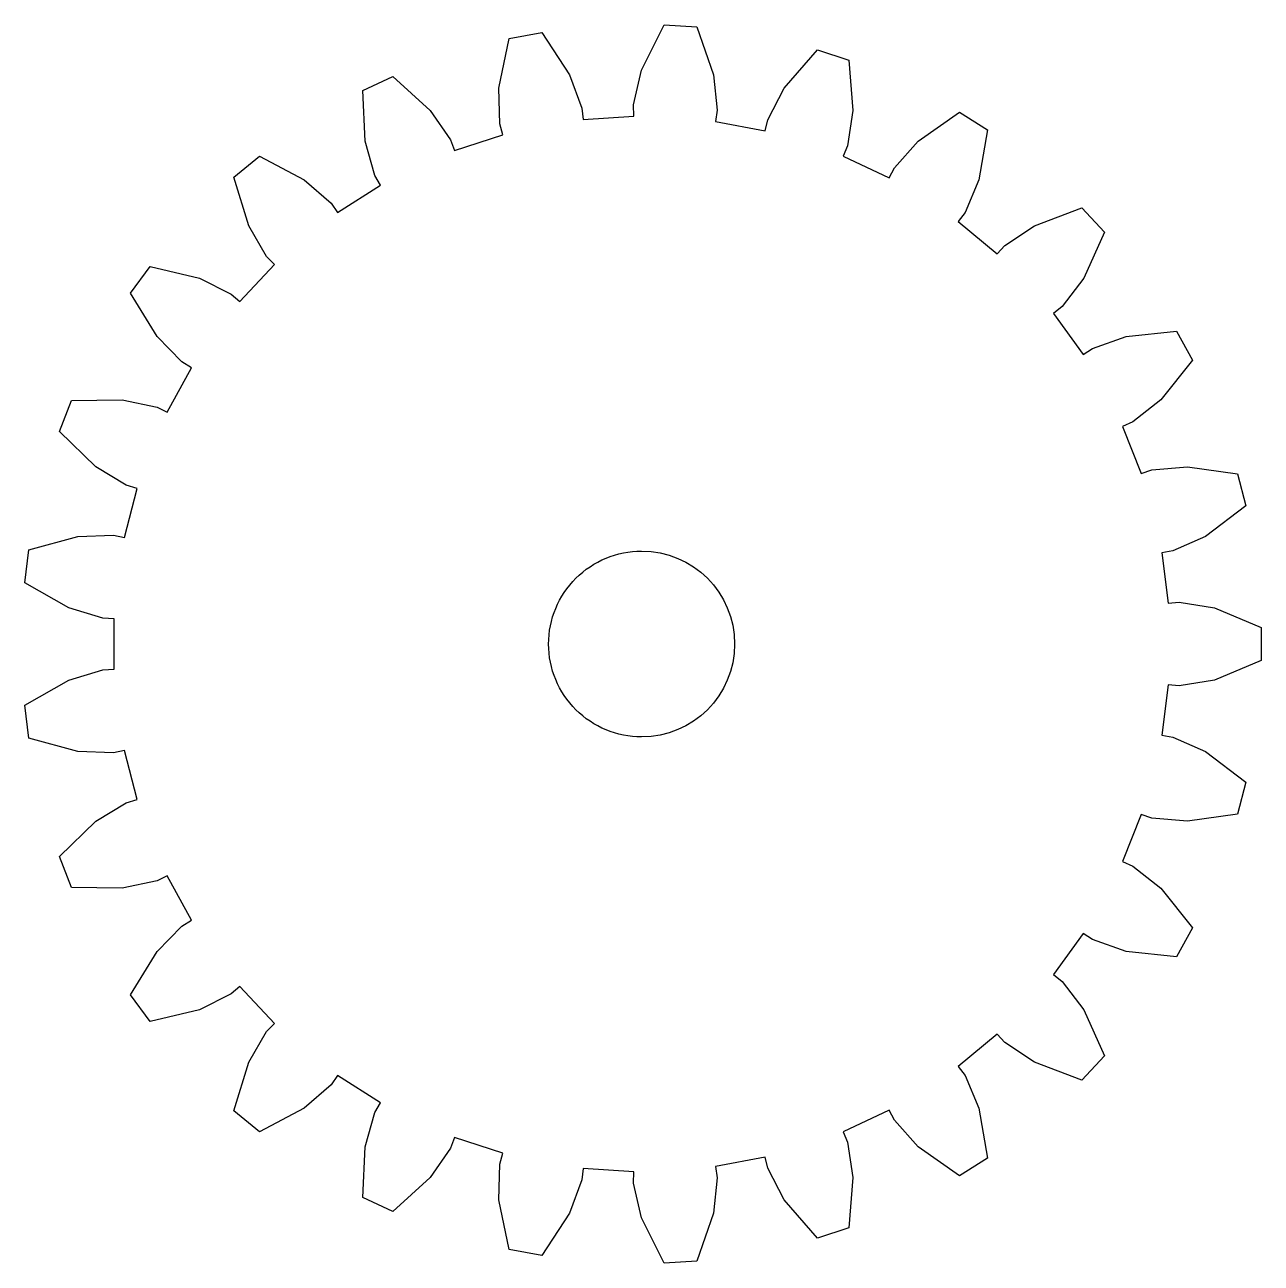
# Model space of a CAD drawing. Extents: x 62.4 to 127.7, y 106.1 to 171.6.
import ezdxf

# ---------------------------------------------------------------- set-up
doc = ezdxf.new("R2010")
doc.units = 0
doc.layers.add('Layer_1', color=7, linetype='CONTINUOUS')

msp = doc.modelspace()

# ---------------------------------------------------------------- linework, layer by layer
at = {"layer": 'Layer_1', "color": 7}
for points in [[(122.745856, 141.038525), (123.341113, 141.084891), (125.195784, 140.77612), (127.669499, 139.745239), (127.669499, 137.999508), (125.195784, 136.968626), (123.341113, 136.659856), (122.745856, 136.706222), (122.410875, 134.054592), (122.998964, 133.951465), (124.71858, 133.191155), (126.858206, 131.577474), (126.424061, 129.88659), (123.771694, 129.503281), (121.8985, 129.665449), (121.333474, 129.858393), (120.349586, 127.373373), (120.893552, 127.127238), (122.370063, 125.963162), (124.041162, 123.868074), (123.200152, 122.33828), (120.535787, 122.626632), (118.761775, 123.249547), (118.262485, 123.576948), (116.691506, 121.414682), (117.15717, 121.041), (118.297799, 119.546304), (119.395373, 117.101449), (118.200337, 115.828867), (115.691392, 116.770761), (114.128025, 117.815285), (113.725839, 118.256568), (111.666486, 116.552922), (112.024589, 116.075173), (112.757667, 114.343774), (113.212747, 111.702772), (111.738777, 110.767364), (109.542893, 112.303615), (108.288404, 113.70412), (108.008598, 114.231557), (105.590261, 113.093575), (105.818305, 112.541777), (106.09777, 110.682463), (105.881763, 108.011263), (104.221475, 107.471801), (102.476627, 109.505884), (101.609844, 111.174365), (101.469994, 111.754817), (98.844631, 111.254002), (98.928281, 110.662831), (98.736576, 108.792429), (97.863053, 106.258869), (96.120768, 106.149254), (94.936595, 108.553356), (94.511978, 110.384981), (94.520868, 110.981974), (91.853436, 111.149795), (91.787441, 110.556394), (91.136605, 108.792429), (89.660456, 106.555702), (87.945649, 106.882818), (87.396554, 109.505884), (87.440781, 111.385563), (87.597866, 111.96159), (85.055972, 112.787499), (84.844478, 112.229153), (83.775412, 110.682463), (81.789386, 108.88311), (80.209802, 109.626404), (80.330288, 112.303615), (80.840586, 114.113241), (81.135988, 114.632106), (78.879347, 116.064212), (78.53564, 115.576004), (77.115515, 114.343774), (74.744402, 113.094853), (73.399294, 114.207624), (74.181789, 116.770761), (75.126091, 118.396629), (75.541248, 118.825728), (73.711655, 120.774046), (73.257334, 120.386651), (71.575382, 119.546304), (68.968168, 118.926292), (67.942054, 120.338617), (69.337394, 122.626632), (70.656363, 123.966581), (71.165189, 124.278956), (69.877604, 126.621064), (69.341215, 126.358826), (67.503119, 125.963162), (64.823625, 126.011018), (64.18098, 127.634157), (66.101488, 129.503281), (67.712251, 130.473121), (68.282778, 130.64914), (67.618102, 133.237877), (67.033349, 133.11727), (65.154601, 133.191155), (62.57119, 133.903871), (62.352394, 135.635835), (64.677397, 136.968626), (66.478745, 137.507417), (67.075121, 137.53602), (67.075121, 140.208727), (66.478745, 140.23733), (64.677397, 140.77612), (62.352394, 142.108912), (62.57119, 143.840876), (65.154601, 144.553591), (67.033349, 144.627477), (67.618102, 144.506869), (68.282778, 147.095606), (67.712251, 147.271626), (66.101488, 148.241465), (64.18098, 150.110589), (64.823625, 151.733728), (67.503119, 151.781585), (69.341215, 151.38592), (69.877604, 151.123682), (71.165189, 153.465791), (70.656363, 153.778166), (69.337394, 155.118115), (67.942054, 157.40613), (68.968168, 158.818454), (71.575382, 158.198443), (73.257334, 157.358095), (73.711655, 156.9707), (75.541248, 158.919019), (75.126091, 159.348118), (74.181789, 160.973986), (73.399294, 163.537122), (74.744402, 164.649894), (77.115515, 163.400973), (78.53564, 162.168743), (78.879347, 161.680535), (81.135988, 163.11264), (80.840586, 163.631506), (80.330288, 165.441132), (80.209802, 168.118343), (81.789386, 168.861637), (83.775412, 167.062284), (84.844478, 165.515593), (85.055972, 164.957248), (87.597866, 165.783157), (87.440781, 166.359184), (87.396554, 168.238863), (87.945649, 170.861929), (89.660456, 171.189045), (91.136605, 168.952318), (91.787441, 167.188353), (91.853436, 166.594952), (94.520868, 166.762773), (94.511978, 167.359766), (94.936595, 169.191391), (96.120768, 171.595493), (97.863053, 171.485877), (98.736576, 168.952318), (98.928281, 167.081915), (98.844631, 166.490744), (101.469994, 165.98993), (101.609844, 166.570382), (102.476627, 168.238863), (104.221475, 170.272946), (105.881763, 169.733483), (106.09777, 167.062284), (105.818305, 165.20297), (105.590261, 164.651172), (108.008598, 163.51319), (108.288404, 164.040627), (109.542893, 165.441132), (111.738777, 166.977383), (113.212747, 166.041974), (112.757667, 163.400973), (112.024589, 161.669573), (111.666486, 161.191825), (113.725839, 159.488179), (114.128025, 159.929462), (115.691392, 160.973986), (118.200337, 161.91588), (119.395373, 160.643298), (118.297799, 158.198443), (117.15717, 156.703746), (116.691506, 156.330064), (118.262485, 154.167799), (118.761775, 154.495199), (120.535787, 155.118115), (123.200152, 155.406467), (124.041162, 153.876673), (122.370063, 151.781585), (120.893552, 150.617508), (120.349586, 150.371374), (121.333474, 147.886354), (121.8985, 148.079298), (123.771694, 148.241465), (126.424061, 147.858157), (126.858206, 146.167273), (124.71858, 144.553591), (122.998964, 143.793282), (122.410875, 143.690155), (122.745856, 141.038525)], [(99.848187, 138.872373), (99.848187, 138.872373)]]:
    msp.add_lwpolyline(points, close=True, dxfattribs=at)
for points in [[(91.463568, 142.345396), (92.384672, 143.266499), (93.633956, 143.783969), (94.936592, 143.783969)], [(94.936592, 143.783969), (97.649191, 143.783968), (99.848187, 141.584972), (99.848187, 138.872373)], [(90.024994, 138.872373), (90.024994, 140.17501), (90.542465, 141.424294), (91.463568, 142.345396)], [(91.463568, 135.39935), (90.542465, 136.320453), (90.024994, 137.569737), (90.024994, 138.872373)], [(99.848187, 138.872373), (99.848187, 136.159774), (97.649191, 133.960779), (94.936592, 133.960778)], [(94.936592, 133.960778), (93.633956, 133.960778), (92.384672, 134.478247), (91.463568, 135.39935)]]:
    msp.add_open_spline(points, degree=3, dxfattribs=at)

doc.saveas('drawing.dxf')
